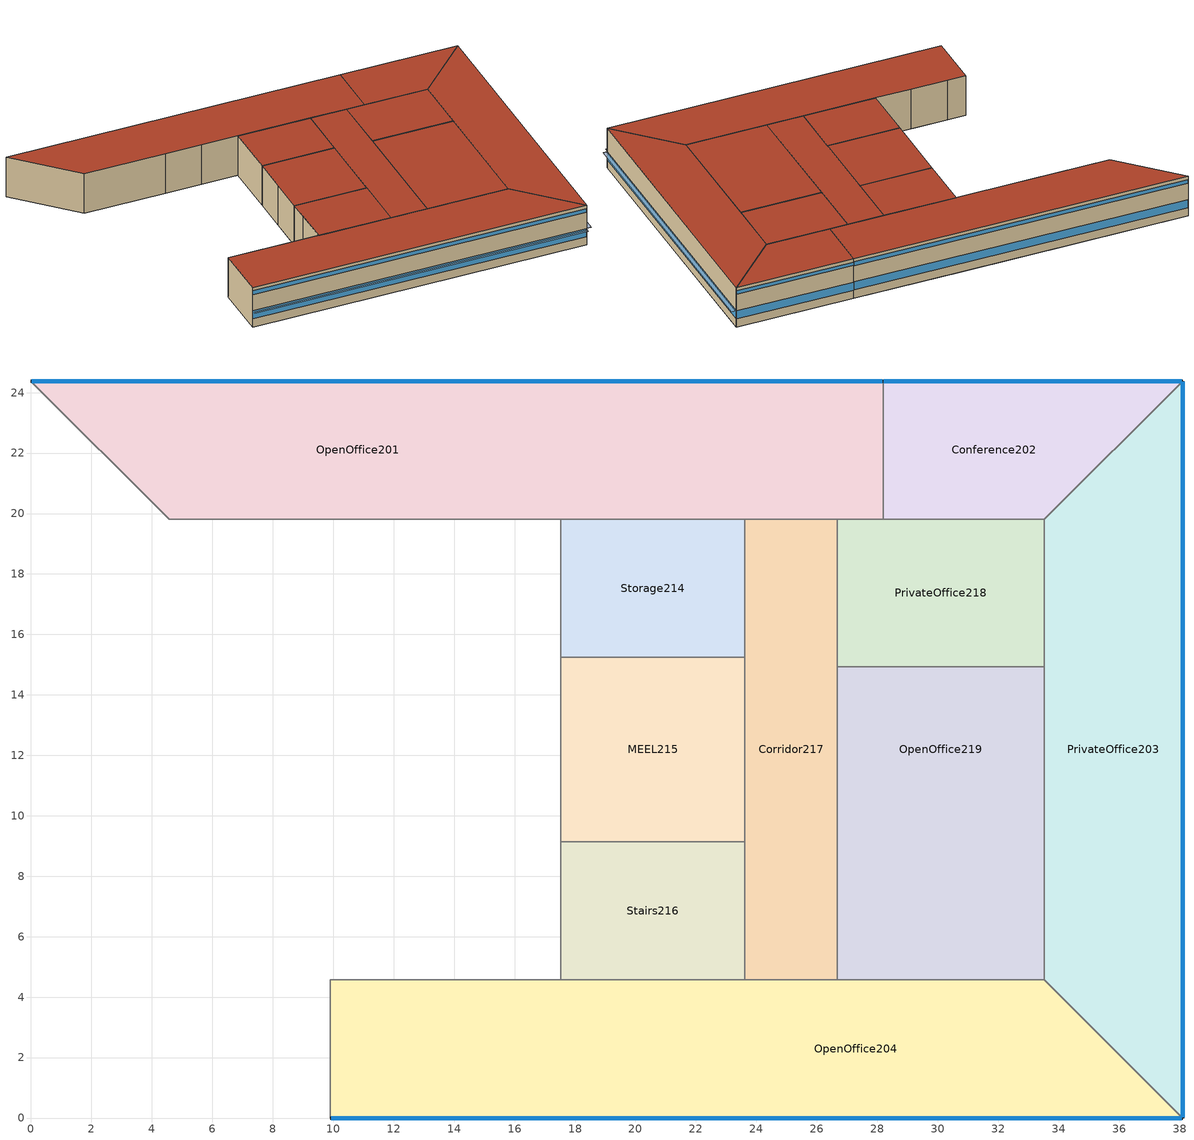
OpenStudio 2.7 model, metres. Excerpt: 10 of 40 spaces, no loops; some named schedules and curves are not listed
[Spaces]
OpenOffice204
 floor to Lobby106: 19.05,4.57 19.05,0 9.91,0 9.91,4.57 z3.66
 floor to PrivateOffice105: 33.53,4.57 38.1,0 19.05,0 19.05,4.57 z3.66
 wall outside: 9.91,0 38.1,0 z3.66:7.32
 wall to Conference205: 9.91,4.57 9.91,0 z3.66:7.32
 wall to PrivateOffice208: 11.43,4.57 9.91,4.57 z3.66:7.32
 wall to Corridor209: 14.48,4.57 11.43,4.57 z3.66:7.32
 wall to Elevator213: 17.53,4.57 14.48,4.57 z3.66:7.32
 wall to Stairs216: 23.62,4.57 17.53,4.57 z3.66:7.32
 wall to Corridor217: 26.67,4.57 23.62,4.57 z3.66:7.32
 wall to OpenOffice219: 33.53,4.57 26.67,4.57 z3.66:7.32
 wall to PrivateOffice203: 38.1,0 33.53,4.57 z3.66:7.32
 window (AEDG-SmMdOff View Glazing South): 9.93,0 38.07,0 z4.42:5.15
 window (AEDG-SmMdOff Daylight Glazing South): 9.93,0 38.07,0 z6.66:7.01
 roof outside: 38.1,0 33.53,4.57 9.91,4.57 9.91,0 z7.32
PrivateOffice203
 floor to OpenOffice104: 38.1,24.38 38.1,0 33.53,4.57 33.53,19.81 z3.66
 wall outside: 38.1,0 38.1,24.38 z3.66:7.32
 wall to OpenOffice219: 33.53,14.94 33.53,4.57 z3.66:7.32
 wall to PrivateOffice218: 33.53,19.81 33.53,14.94 z3.66:7.32
 wall to Conference202: 38.1,24.38 33.53,19.81 z3.66:7.32
 window (AEDG-SmMdOff View Glazing EastWest): 38.1,0.03 38.1,24.36 z4.42:5.15
 roof outside: 38.1,0 38.1,24.38 33.53,19.81 33.53,4.57 z7.32
Stairs216
 floor to Stairs118: 23.62,9.14 23.62,4.57 17.53,4.57 17.53,9.14 z3.66
 wall to Restrooms212: 17.53,9.14 17.53,7.62 z3.66:7.32
 wall to MEEL215: 23.62,9.14 17.53,9.14 z3.66:7.32
 wall to Corridor217: 23.62,4.57 23.62,9.14 z3.66:7.32
 wall to Elevator213: 17.53,7.62 17.53,4.57 z3.66:7.32
 roof outside: 23.62,4.57 23.62,9.14 17.53,9.14 17.53,4.57 z7.32
Corridor217
 floor to Corridor119: 26.67,19.81 26.67,4.57 23.62,4.57 23.62,19.81 z3.66
 wall to OpenOffice201: 26.67,19.81 23.62,19.81 z3.66:7.32
 wall to PrivateOffice218: 26.67,14.94 26.67,19.81 z3.66:7.32
 wall to OpenOffice219: 26.67,4.57 26.67,14.94 z3.66:7.32
 wall to MEEL215: 23.62,15.24 23.62,9.14 z3.66:7.32
 wall to Storage214: 23.62,19.81 23.62,15.24 z3.66:7.32
 roof outside: 26.67,4.57 26.67,19.81 23.62,19.81 23.62,4.57 z7.32
OpenOffice219
 floor to PrivateOffice121: 26.67,4.57 26.67,9.45 33.53,9.45 33.53,4.57 z3.66
 floor to OpenOffice120: 33.53,14.94 33.53,9.45 26.67,9.45 26.67,14.94 z3.66
 wall to PrivateOffice218: 33.53,14.94 26.67,14.94 z3.66:7.32
 roof outside: 33.53,4.57 33.53,14.94 26.67,14.94 26.67,4.57 z7.32
MEEL215
 floor to MEEL117: 23.62,15.24 23.62,9.14 17.53,9.14 17.53,15.24 z3.66
 wall to Restrooms212: 17.53,12.19 17.53,9.14 z3.66:7.32
 wall to Data211: 17.53,15.24 17.53,12.19 z3.66:7.32
 wall to Storage214: 23.62,15.24 17.53,15.24 z3.66:7.32
 roof outside: 23.62,9.14 23.62,15.24 17.53,15.24 17.53,9.14 z7.32
PrivateOffice218
 floor to OpenOffice120: 33.53,19.81 33.53,14.94 26.67,14.94 26.67,19.81 z3.66
 wall to OpenOffice201: 28.19,19.81 26.67,19.81 z3.66:7.32
 wall to Conference202: 33.53,19.81 28.19,19.81 z3.66:7.32
 roof outside: 33.53,14.94 33.53,19.81 26.67,19.81 26.67,14.94 z7.32
Storage214
 floor to Storage116: 23.62,19.81 23.62,15.24 17.53,15.24 17.53,19.81 z3.66
 wall to Lounge210: 17.53,19.81 17.53,15.24 z3.66:7.32
 wall to OpenOffice201: 23.62,19.81 17.53,19.81 z3.66:7.32
 roof outside: 23.62,15.24 23.62,19.81 17.53,19.81 17.53,15.24 z7.32
OpenOffice201
 floor to PrivateOffice101: 19.05,24.38 19.05,19.81 4.57,19.81 0,24.38 z3.66
 floor to Lobby102: 28.19,24.38 28.19,19.81 19.05,19.81 19.05,24.38 z3.66
 wall outside: 28.19,24.38 0,24.38 z3.66:7.32
 wall to Lounge210: 14.48,19.81 17.53,19.81 z3.66:7.32
 wall to Corridor209: 11.43,19.81 14.48,19.81 z3.66:7.32
 wall to OpenOffice207: 4.57,19.81 11.43,19.81 z3.66:7.32
 wall to PrivateOffice206: 0,24.38 4.57,19.81 z3.66:7.32
 wall to Conference202: 28.19,19.81 28.19,24.38 z3.66:7.32
 window (AEDG-SmMdOff View Glazing North): 28.17,24.38 0.03,24.38 z4.42:5.15
 window (AEDG-SmMdOff Daylight Glazing North): 28.17,24.38 0.03,24.38 z6.66:7.01
 roof outside: 28.19,19.81 28.19,24.38 0,24.38 4.57,19.81 z7.32
Conference202
 floor to Conference103: 38.1,24.38 33.53,19.81 28.19,19.81 28.19,24.38 z3.66
 wall outside: 38.1,24.38 28.19,24.38 z3.66:7.32
 window (AEDG-SmMdOff View Glazing North): 38.07,24.38 28.22,24.38 z4.42:5.15
 window (AEDG-SmMdOff Daylight Glazing North): 38.07,24.38 28.22,24.38 z6.71:7.01
 roof outside: 33.53,19.81 38.1,24.38 28.19,24.38 28.19,19.81 z7.32
shading: 38.1,0.03 38.47,0.03 38.47,24.36 38.1,24.36 z5.15; 9.93,0 9.93,-0.37 38.07,-0.37 38.07,0 z5.15
[Building]
Building 1: Space Type=Building Default Space Type; Default Construction Set=General Construction Set; Standards Building Type=Office
[Site]
Aurora Buckley Field Angb_CO_USA: Latitude {deg}=39.72; Longitude {deg}=-104.75; Time Zone {hr}=-7; Elevation {m}=1726
[ClimateZones]
Climate Zone Institution Name 1=ASHRAE; Climate Zone Document Name 1=ANSI/ASHRAE Standard 169; Climate Zone Document Year 1=2006; Climate Zone Value 1=5B
[Site:WaterMainsTemperature]
Calculation Method=Correlation; Annual Average Outdoor Air Temperature {C}=9.95; Maximum Difference In Monthly Average Outdoor Air Temperatures {deltaC}=23.7
[SizingPeriod:DesignDay] Barometric Pressure {Pa}=82237; Sky Clearness=0; Rain Indicator=0; Snow Indicator=0; Day of Month=21; Daylight Saving Time Indicator=0; Humidity Indicating Type=Wetbulb; Dry-Bulb Temperature Range Modifier Type=DefaultMultipliers
Name | Maximum Dry-Bulb Temperature {C} | Daily Dry-Bulb Temperature Range {deltaC} | Humidity Indicating Conditions at Maximum Dry-Bulb | Wind Speed {m/s} | Wind Direction {deg} | Month | Day Type | Solar Model Indicator | ASHRAE Taub | ASHRAE Taud
Aurora Buckley Field Angb Ann Clg .4% Condns WB=>MDB | 26.3 | 14.8 | 17.9 | 3.6 | 30 | 7 | SummerDesignDay | ASHRAETau | 0.423 | 2.02
Aurora Buckley Field Angb Ann Clg .4% Condns DB=>MWB | 33.9 | 14.8 | 15 | 3.6 | 30 | 7 | SummerDesignDay | ASHRAETau | 0.423 | 2.02
Aurora Buckley Field Angb Ann Htg 99.6% Condns DB | -17.9 | 0 | -17.9 | 2.5 | 180 | 12 | WinterDesignDay | ASHRAEClearSky
[Material:NoMass]
Name | Roughness | Thermal Resistance {m2-K/W} | Thermal Absorptance | Solar Absorptance | Visible Absorptance
CP02 CARPET PAD - adj | VeryRough | 0.21648 | 0.9 | 0.7 | 0.2
Metal Framed Roof - 24inOC - 2x8 - R21 ins. | Smooth | 2.01118
Material No Mass 4 | Smooth | 0.691056
[Construction]
Interior Floor: 4 in. Normalweight Concrete Floor, CP02 CARPET PAD - adj
Interior Wall: 5/8 in. Gypsum Board - adj, 5/8 in. Gypsum Board - adj
Slab On Grade: Floor Continuous Insulation, 4 in. Normalweight Concrete Floor, CP02 CARPET PAD - adj
Exterior Roof R-24.51: Metal Framed Roof - 24inOC - 2x8 - R21 ins., Roof Continuous Insulation - adj
Dual Pane Glazing: Dual Pane Low SHGC
Lightweight Wall R-25.97: 3/8 in. Stucco 4, 5/8 in. Gypboard - adj, Exterior Wall Continuous Insulation 1 R-20.0, Material No Mass 4, 5/8 in. Gypboard - adj
AEDG-SmMdOff View Glazing North: AEDG-SmMdOff View Glazing North-mat
AEDG-SmMdOff View Glazing South: AEDG-SmMdOff View Glazing South-mat
AEDG-SmMdOff View Glazing EastWest: AEDG-SmMdOff View Glazing EastWest-mat
AEDG-SmMdOff Daylight Glazing South: AEDG-SmMdOff Daylight Glazing South-mat
AEDG-SmMdOff Daylight Glazing North: AEDG-SmMdOff Daylight Glazing North-mat
[WindowMaterial:Blind] Slat Width {m}=0.025; Slat Separation {m}=0.01875; Front Side Slat Beam Solar Reflectance=0.5; Back Side Slat Beam Solar Reflectance=0.5; Front Side Slat Diffuse Solar Reflectance=0.5; Back Side Slat Diffuse Solar Reflectance=0.5; Slat Beam Visible Transmittance=0
Window Material Blind 1; Window Material Blind 2
[Material]
Name | Roughness | Thickness {m} | Conductivity {W/m-K} | Density {kg/m3} | Specific Heat {J/kg-K} | Thermal Absorptance | Solar Absorptance | Visible Absorptance
5/8 in. Gypsum Board - adj | Smooth | 0.015875 | 0.16 | 800 | 1090 | 0.9 | 0.7 | 0.3
Roof Continuous Insulation - adj | Rough | 0.0508 | 0.0245764 | 24.0277 | 1590.984 |  |  | 0.2
Floor Continuous Insulation | Rough | 0.0254 | 0.0245764 | 24.0277 | 1590.984
4 in. Normalweight Concrete Floor | MediumRough | 0.1016 | 2.31 | 2322 | 832 | 0.9 | 0.7 | 0.7
3/8 in. Stucco 4 | Smooth | 0.009525 | 0.691861 | 1857.98 | 836.941
5/8 in. Gypboard - adj | Smooth | 0.015875 | 0.160001 | 799.962 | 1088.568 |  |  | 0.3
Exterior Wall Continuous Insulation 1 R-20.0 | Smooth | 0.0865419 | 0.0245764 | 24.0277 | 1590.984
[WindowMaterial:SimpleGlazingSystem]
Name | U-Factor {W/m2-K} | Solar Heat Gain Coefficient | Visible Transmittance
Dual Pane Low SHGC | 2.55522 | 0.25
AEDG-SmMdOff View Glazing North-mat; AEDG-SmMdOff View Glazing South-mat; AEDG-SmMdOff View Glazing EastWest-mat | 2.21452 | 0.38 | 0.3
AEDG-SmMdOff Daylight Glazing South-mat; AEDG-SmMdOff Daylight Glazing North-mat | 5.50792 | 0.58 | 0.7
[DefaultConstructionSet]
General Construction Set: Default Exterior Surface Constructions=Default Surface Constructions 1; Default Interior Surface Constructions=Default Surface Constructions 2; Default Ground Contact Surface Constructions=Default Surface Constructions 3; Default Exterior SubSurface Constructions=Default Sub Surface Constructions 2; Default Interior SubSurface Constructions=Default Sub Surface Constructions 1
[DefaultSurfaceConstructions]
Name | Wall Construction | Roof Ceiling Construction | Floor Construction
Default Surface Constructions 1 | Lightweight Wall R-25.97 | Exterior Roof R-24.51
Default Surface Constructions 2 | Interior Wall |  | Interior Floor
Default Surface Constructions 3 |  |  | Slab On Grade
[DefaultSubSurfaceConstructions]
Name | Fixed Window Construction | Operable Window Construction
Default Sub Surface Constructions 1
Default Sub Surface Constructions 2 | Dual Pane Glazing | Dual Pane Glazing
[DesignSpecification:OutdoorAir] Outdoor Air Method=Sum; Outdoor Air Flow per Floor Area {m3/s-m2}=0.0003048
Name | Outdoor Air Flow per Person {m3/s-person}
Storage Outdoor Air 1; Conference Outdoor Air 1; Open Office Outdoor Air 1; Private Office Outdoor Air 1 | 0.00235974
Corridor Outdoor Air 1 | 0
[ThermostatSetpoint:DualSetpoint] Heating Setpoint Temperature Schedule=General Heating Setpt; Cooling Setpoint Temperature Schedule=General Cooling Setpt
Thermostat Setpoint Dual Setpoint 41; Thermostat Setpoint Dual Setpoint 43; Thermostat Setpoint Dual Setpoint 48; Thermostat Setpoint Dual Setpoint 51; Thermostat Setpoint Dual Setpoint 52; Thermostat Setpoint Dual Setpoint 59; Thermostat Setpoint Dual Setpoint 60; Thermostat Setpoint Dual Setpoint 61; Thermostat Setpoint Dual Setpoint 70; Thermostat Setpoint Dual Setpoint 76
[ShadingControl] Shading Type=InteriorBlind
Name | Shading Device Material
Shading Control 1 | Window Material Blind 1
Shading Control 2 | Window Material Blind 2
[BuildingStory]
Building Story 2: Nominal Z Coordinate {m}=0; Nominal Floor to Floor Height {m}=3.6576
[Space] Building Story=Building Story 2
Name | Space Type | Thermal Zone
OpenOffice204 | Open Office | Zone - OpenOffice204
PrivateOffice203 | Private Office | Zone - PrivateOffice203
Stairs216 | Stairway | Zone - Stairs216
Corridor217 | Corridor | Zone - Corridor217
OpenOffice219 | Open Office | Zone - OpenOffice219
MEEL215 | Mech and Elec | Zone - MEEL215
PrivateOffice218 | Private Office | Zone - PrivateOffice218
Storage214 | Storage | Zone - Storage214
OpenOffice201 | Open Office | Zone - OpenOffice201
Conference202 | Conference | Zone - Conference202
[DefaultScheduleSet] People Activity Level Schedule=General Activity
Name | Hours of Operation Schedule | Number of People Schedule | Lighting Schedule | Electric Equipment Schedule | Infiltration Schedule
General Schedule Set | General HVAC Availability | General Occupancy | General Lighting | General Equipment | General Infiltration
24hr Schedule Set | 24 Hr Service HVAC Availability | 24 Hr Service People | 24 Hr Service Lighting | 24 Hr Service Equipment | 24 Hr Service Infiltration
High Occupancy | General HVAC Availability | High Density Occupancy | General Lighting | General Equipment | General Infiltration
[SpaceType]
Name | Default Schedule Set | Design Specification Outdoor Air Object | Standards Template | Standards Building Type | Standards Space Type
Storage | General Schedule Set | Storage Outdoor Air 1 | 90.1-2004 | Office | Storage
Conference | High Occupancy | Conference Outdoor Air 1 | 90.1-2004 | Office | Conference
Corridor | General Schedule Set | Corridor Outdoor Air 1 | 90.1-2004 | Office | Corridor
Mech and Elec | 24hr Schedule Set |  | 90.1-2004 | Office | Elec/MechRoom
Open Office | General Schedule Set | Open Office Outdoor Air 1 | 90.1-2004 | Office | OpenOffice
Private Office | General Schedule Set | Private Office Outdoor Air 1 | 90.1-2004 | Office | ClosedOffice
Stairway | General Schedule Set |  | 90.1-2004 | Office | Stair
Building Default Space Type
[People:Definition] Number of People Calculation Method=Area/Person; Fraction Radiant=0.3
Name | Space Floor Area per Person {m2/person}
Storage People Definition | 46.45152
Conference People Definition | 1.85806
Corridor People Definition; Mech and Elec People Definition; Stairway People Definition | 92.90304
Open Office People Definition; Private Office People Definition | 13.9355
[People] Multiplier=1
Name | People Definition | Space or SpaceType
Storage People | Storage People Definition | Storage
Conference People | Conference People Definition | Conference
Corridor People | Corridor People Definition | Corridor
Mech and Elec People | Mech and Elec People Definition | Mech and Elec
Open Office People | Open Office People Definition | Open Office
Private Office People | Private Office People Definition | Private Office
Stairway People | Stairway People Definition | Stairway
[Lights:Definition] Design Level Calculation Method=Watts/Area
Name | Watts per Space Floor Area {W/m2}
AEDG SmMdOff - Storage lights | 6.8889
AEDG SmMdOff - Conference lights | 8.28821
AEDG SmMdOff - Corridor lights | 5.38196
AEDG SmMdOff - Elec/MechRoom lights | 13.3472
AEDG SmMdOff - OpenOffice lights | 7.31946
AEDG SmMdOff - ClosedOffice lights | 9.52606
AEDG SmMdOff - Stair lights | 6.45835
[Lights] Fraction Replaceable=1; Multiplier=1
Name | Lights Definition | Space or SpaceType | Schedule
Storage Lights | AEDG SmMdOff - Storage lights | Storage | General Lighting - Controls Reduction
Conference Lights | AEDG SmMdOff - Conference lights | Conference | General Lighting - Controls Reduction
Corridor Lights | AEDG SmMdOff - Corridor lights | Corridor
Mech and Elec Lights | AEDG SmMdOff - Elec/MechRoom lights | Mech and Elec | 24 Hr Service Lighting - Controls Reduction
Open Office Lights | AEDG SmMdOff - OpenOffice lights | Open Office | General Lighting - Controls Reduction
Private Office Lights | AEDG SmMdOff - ClosedOffice lights | Private Office | General Lighting - Controls Reduction
Stairway Lights | AEDG SmMdOff - Stair lights | Stairway
[ElectricEquipment:Definition] Design Level Calculation Method=Watts/Area
Name | Watts per Space Floor Area {W/m2}
AEDG SmMdOff - Storage electric equipment; AEDG SmMdOff - Stair electric equipment | 0
AEDG SmMdOff - Conference electric equipment | 3.98265
AEDG SmMdOff - Corridor electric equipment | 1.72223
AEDG SmMdOff - Elec/MechRoom electric equipment | 0.753474
AEDG SmMdOff - OpenOffice electric equipment | 7.64238
AEDG SmMdOff - ClosedOffice electric equipment | 6.8889
[ElectricEquipment] Multiplier=1
Name | Electric Equipment Definition | Space or SpaceType | Schedule
Storage Electric Equipment | AEDG SmMdOff - Storage electric equipment | Storage | General Equipment - Controls Reduction
Conference Electric Equipment | AEDG SmMdOff - Conference electric equipment | Conference | General Equipment - Controls Reduction
Corridor Electric Equipment | AEDG SmMdOff - Corridor electric equipment | Corridor | General Equipment - Controls Reduction
Mech and Elec Electric Equipment | AEDG SmMdOff - Elec/MechRoom electric equipment | Mech and Elec | 24 Hr Service Equipment - Controls Reduction
Open Office Electric Equipment | AEDG SmMdOff - OpenOffice electric equipment | Open Office | General Equipment - Controls Reduction
Private Office Electric Equipment | AEDG SmMdOff - ClosedOffice electric equipment | Private Office | General Equipment - Controls Reduction
Electric Equipment 2 | AEDG SmMdOff - Stair electric equipment | Stairway | General Equipment - Controls Reduction
[ThermalZone] Use Ideal Air Loads=No
Name | Primary Daylighting Control | Fraction of Zone Controlled by Primary Daylighting Control | Thermostat
Zone - Conference202 | Conference202 sensor | 1 | Thermostat Setpoint Dual Setpoint 61
Zone - Corridor217 |  |  | Thermostat Setpoint Dual Setpoint 59
Zone - MEEL215 |  |  | Thermostat Setpoint Dual Setpoint 76
Zone - OpenOffice201 | OpenOffice201 sensor | 0.870588 | Thermostat Setpoint Dual Setpoint 60
Zone - OpenOffice204 | OpenOffice204 sensor | 0.870588 | Thermostat Setpoint Dual Setpoint 52
Zone - OpenOffice219 |  |  | Thermostat Setpoint Dual Setpoint 51
Zone - PrivateOffice203 |  |  | Thermostat Setpoint Dual Setpoint 48
Zone - PrivateOffice218 |  |  | Thermostat Setpoint Dual Setpoint 70
Zone - Stairs216 |  |  | Thermostat Setpoint Dual Setpoint 43
Zone - Storage214 |  |  | Thermostat Setpoint Dual Setpoint 41
[SpaceInfiltration:DesignFlowRate] Design Flow Rate Calculation Method=Flow/ExteriorArea; Flow per Exterior Surface Area {m3/s-m2}=0.000254
Name | Space or SpaceType
Space Infiltration Design Flow Rate 1 | Mech and Elec
Space Infiltration Design Flow Rate 3 | Private Office
Space Infiltration Design Flow Rate 6 | Corridor
Space Infiltration Design Flow Rate 9 | Stairway
Space Infiltration Design Flow Rate 10 | Conference
Space Infiltration Design Flow Rate 11 | Open Office
Space Infiltration Design Flow Rate 12 | Storage
[DaylightingDevice:Shelf]
Daylighting Device Shelf 2: Window=Sub Surface 6; Inside Shelf=Interior Partition Surface 2
[Daylighting:Control] Position Z-Coordinate {m}=0.9144; Illuminance Setpoint {lux}=499.984
Name | Space | Position X-Coordinate {m} | Position Y-Coordinate {m} | Phi Rotation Around Z-Axis {deg}
OpenOffice204 sensor | OpenOffice204 | -14.097 | 3.5917 | 180
OpenOffice201 sensor | OpenOffice201 | -3.429 | 0.980303 | 0
Conference202 sensor | Conference202 | -0.381 | 1.66468 | 0
[Exterior:Lights:Definition]
Name | Design Level {W}
Exterior Lights - Facade Definition | 500
Exterior Lights - Parking Definition | 600
Exterior Lights - Walkway Definition | 1600
[Exterior:Lights] Control Option=AstronomicalClock
Name | Exterior Lights Definition | Schedule
500.0 w Exterior Light | Exterior Lights - Facade Definition | Exterior Lights - Facade
600.0 w Exterior Light | Exterior Lights - Parking Definition | Exterior Lights - Parking
1600.0 w Exterior Light | Exterior Lights - Walkway Definition | Exterior Lights - Walkway
[Coil:Heating:DX:VariableRefrigerantFlow] Availability Schedule=Always On Discrete; Rated Total Heating Capacity {W}=autosize; Rated Air Flow Rate {m3/s}=autosize
Name | Heating Capacity Ratio Modifier Function of Temperature Curve | Heating Capacity Modifier Function of Flow Fraction Curve
Zone HVAC Terminal Unit Variable Refrigerant Flow 1 Heating Coil 10 | Coil Heating DX Variable Refrigerant Flow 1 VRFTUHeatCAPFT 10 | Coil Heating DX Variable Refrigerant Flow 1 VRFACCoolCapFFF 10
Zone HVAC Terminal Unit Variable Refrigerant Flow 1 Heating Coil 11 | Coil Heating DX Variable Refrigerant Flow 1 VRFTUHeatCAPFT 11 | Coil Heating DX Variable Refrigerant Flow 1 VRFACCoolCapFFF 11
Zone HVAC Terminal Unit Variable Refrigerant Flow 1 Heating Coil 18 | Coil Heating DX Variable Refrigerant Flow 1 VRFTUHeatCAPFT 18 | Coil Heating DX Variable Refrigerant Flow 1 VRFACCoolCapFFF 18
Zone HVAC Terminal Unit Variable Refrigerant Flow 1 Heating Coil 19 | Coil Heating DX Variable Refrigerant Flow 1 VRFTUHeatCAPFT 19 | Coil Heating DX Variable Refrigerant Flow 1 VRFACCoolCapFFF 19
Zone HVAC Terminal Unit Variable Refrigerant Flow 1 Heating Coil 36 | Coil Heating DX Variable Refrigerant Flow 1 VRFTUHeatCAPFT 36 | Coil Heating DX Variable Refrigerant Flow 1 VRFACCoolCapFFF 36
Zone HVAC Terminal Unit Variable Refrigerant Flow 1 Heating Coil 37 | Coil Heating DX Variable Refrigerant Flow 1 VRFTUHeatCAPFT 37 | Coil Heating DX Variable Refrigerant Flow 1 VRFACCoolCapFFF 37
[Fan:OnOff] Availability Schedule=Always On Discrete; Fan Total Efficiency=0.455; Pressure Rise {Pa}=366.354; Maximum Flow Rate {m3/s}=autosize; Motor Efficiency=0.7; Motor In Airstream Fraction=1
Name | Fan Power Ratio Function of Speed Ratio Curve | Fan Efficiency Ratio Function of Speed Ratio Curve
Zone - Stairs216 VRF Unit Cycling Fan | Fan On Off Power Curve | Fan On Off Efficiency Curve
Zone - Stairs118 VRF Unit Cycling Fan | Fan On Off Power Curve 1 | Fan On Off Efficiency Curve 1
Zone - Restrooms212 VRF Unit Cycling Fan | Fan On Off Power Curve 8 | Fan On Off Efficiency Curve 8
Zone - Restrooms114 VRF Unit Cycling Fan | Fan On Off Power Curve 9 | Fan On Off Efficiency Curve 9
Zone - Elevator213 VRF Unit Cycling Fan | Fan On Off Power Curve 10 | Fan On Off Efficiency Curve 10
Zone - Elevator115 VRF Unit Cycling Fan | Fan On Off Power Curve 11 | Fan On Off Efficiency Curve 11
Zone - MEEL117 VRF Unit Cycling Fan | Fan On Off Power Curve 18 | Fan On Off Efficiency Curve 18
Zone - MEEL215 VRF Unit Cycling Fan | Fan On Off Power Curve 19 | Fan On Off Efficiency Curve 19
Zone - Data113 VRF Unit Cycling Fan | Fan On Off Power Curve 36 | Fan On Off Efficiency Curve 36
Zone - Data211 VRF Unit Cycling Fan | Fan On Off Power Curve 37 | Fan On Off Efficiency Curve 37
[EnergyManagementSystem:Sensor] Output Variable or Output Meter Index Key=Environment; Output Variable or Output Meter=Site Outdoor Air Drybulb Temperature
OAT; OAT_1
[EnergyManagementSystem:Actuator] Actuated Component Type=Schedule:Year; Actuated Component Control Type=Schedule Value
Name | Actuated Component
SYS2ZoneDOASHtgSch0; SYS38ZoneDOASHtgSch0 | General Heating Setpt
SYS2ZoneDOASClgSch0; SYS38ZoneDOASClgSch0 | General Cooling Setpt
